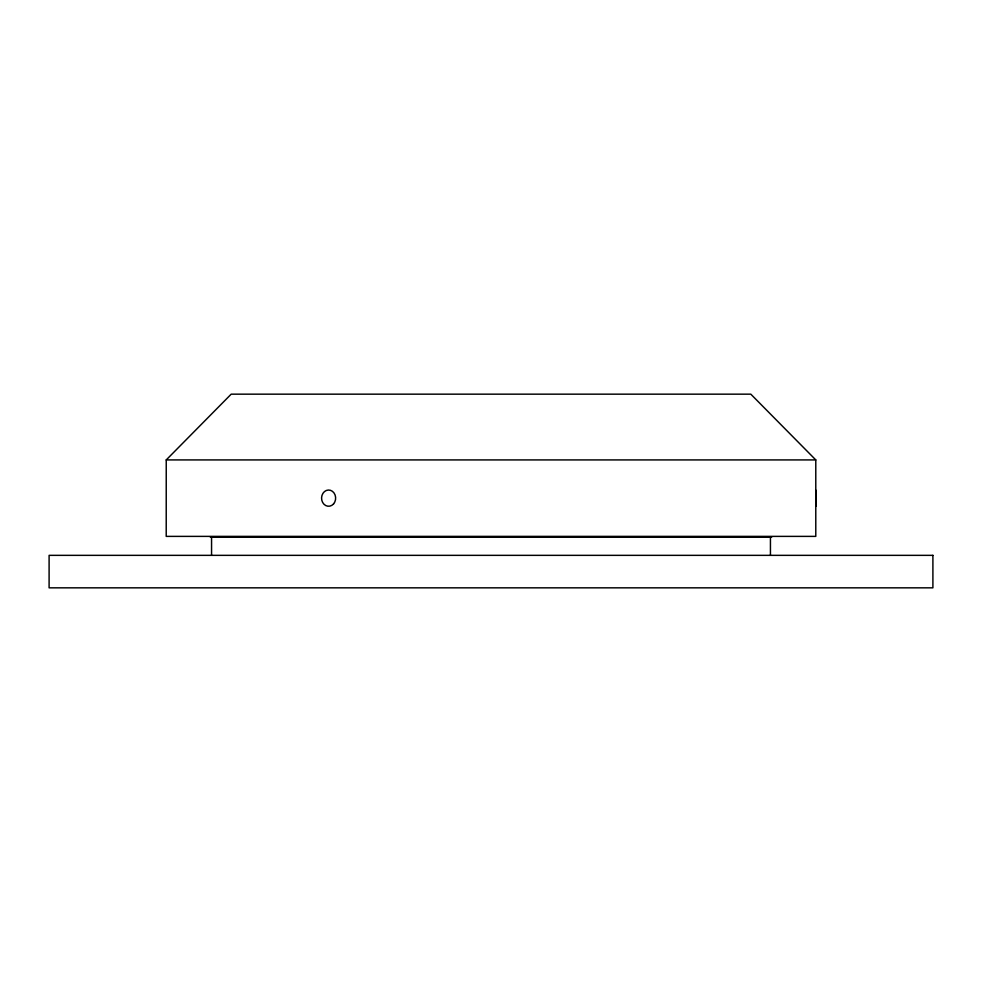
<?xml version="1.0" encoding="UTF-8"?>
<svg xmlns="http://www.w3.org/2000/svg" width="982" height="982" viewBox="0 0 982 982"><rect width="100%" height="100%" fill="white"/><g stroke="black" fill="none" stroke-linecap="round" stroke-linejoin="round"><path stroke-width="1.47" d="M815.784 496.045L815.772 490.03L815.772 506.27L815.76 500.255M166.24 459.92L231.187 394.163L750.813 394.163L815.784 459.92L815.784 536.381L166.216 536.381L166.24 459.92L815.784 459.92M210.32 537.142L771.68 537.142M770.44 537.068L770.44 555.346M211.56 537.068L211.56 555.346M932.9 555.346L49.1 555.346L49.1 587.837L932.9 587.837L932.9 555.346M333.585 503.889A8.126 7.046 -90 0 0 330.431 490.3A8.126 7.046 -90 0 0 321.814 500.255A8.126 7.046 -90 0 0 333.585 503.889"/></g></svg>
